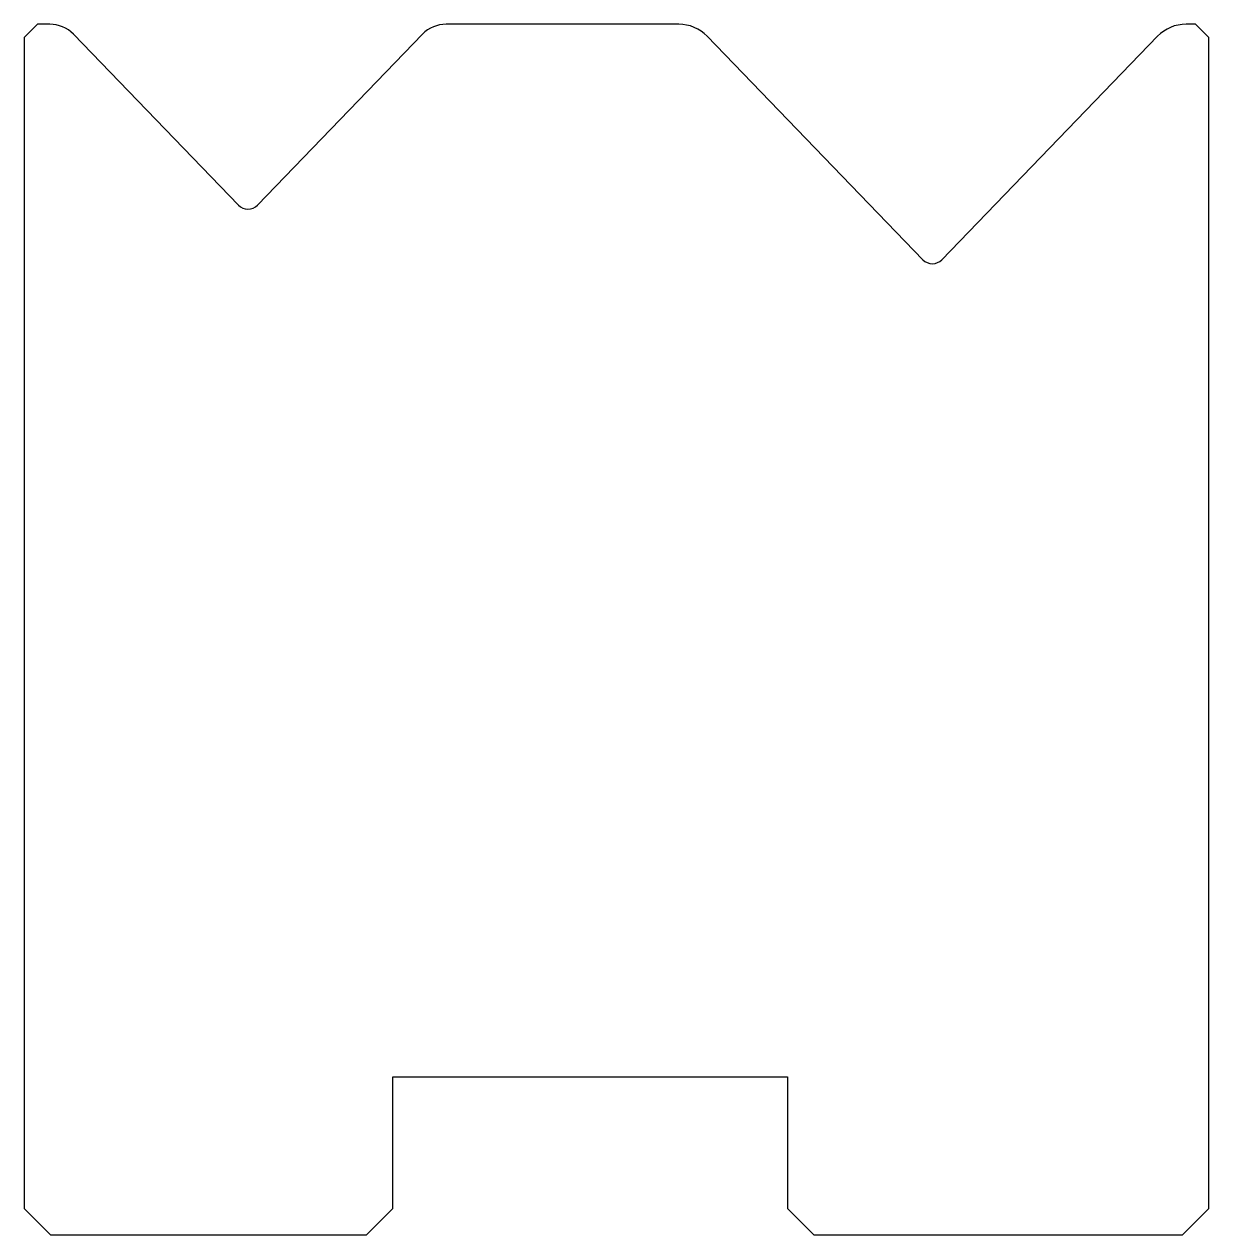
# Model space of a CAD drawing. Header units: metres. Extents: x -22.1 to 22.9, y -20.6 to 25.4.
import ezdxf

# ---------------------------------------------------------------- set-up
doc = ezdxf.new("R2010")
doc.units = ezdxf.units.M

msp = doc.modelspace()

# ---------------------------------------------------------------- linework, layer by layer
for p, q in [((-21.608813, 25.388592), (-22.108813, 24.888592)), ((-21.139407, 25.388592), (-21.608813, 25.388592)), ((2.754475, 25.388592), (-6.07822, 25.388592)), ((22.391187, 25.388592), (22.027899, 25.388592)), ((22.891187, 24.888592), (22.391187, 25.388592)), ((-22.108813, 24.888592), (-22.108813, -19.611408)), ((-13.968483, 18.512329), (-20.240232, 25.006915)), ((-6.977394, 25.006915), (-13.249143, 18.512329)), ((12.031517, 16.441268), (3.833484, 24.930579)), ((20.948889, 24.930579), (12.750857, 16.441268)), ((22.891187, -19.611408), (22.891187, 24.888592)), ((-8.108813, -14.611408), (6.891187, -14.611408)), ((-8.108813, -19.611408), (-8.108813, -14.611408)), ((6.891187, -14.611408), (6.891187, -19.611408)), ((-22.108813, -19.611408), (-21.108813, -20.611408)), ((-9.108813, -20.611408), (-8.108813, -19.611408)), ((6.891187, -19.611408), (7.891187, -20.611408)), ((21.891187, -20.611408), (22.891187, -19.611408)), ((-21.108813, -20.611408), (-9.108813, -20.611408)), ((7.891187, -20.611408), (21.891187, -20.611408))]:
    msp.add_line(p, q)
for centre, radius, start, end in [((-21.139407, 24.138592), 1.25, 44, 90), ((-6.07822, 24.138592), 1.25, 90, 136), ((2.754475, 23.888592), 1.5, 44, 90), ((22.027899, 23.888592), 1.5, 90, 136), ((-13.608813, 18.859658), 0.5, 224, 316), ((12.391187, 16.788597), 0.5, 224, 316)]:
    msp.add_arc(centre, radius, start, end)

doc.saveas('drawing.dxf')
